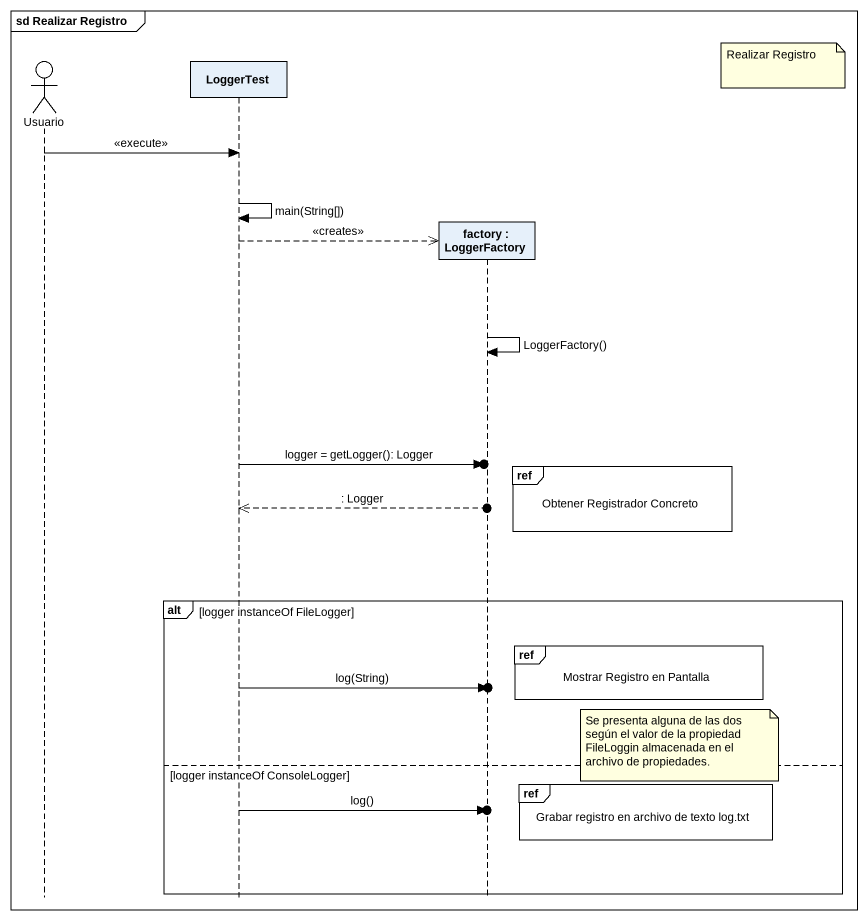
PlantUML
@startuml
mainframe sd Realizar Registro
hide footbox
actor Usuario
participant LoggerTest
participant "factory : LoggerFactory" as factory

note right of factory : Realizar Registro
Usuario -> LoggerTest : <<execute>>
LoggerTest -> LoggerTest : main(String[])
LoggerTest -->> factory ** : <<creates>>
factory -> factory : LoggerFactory()
LoggerTest ->o] : logger = getLogger(): Logger
ref over factory : Obtener Registrador Concreto
LoggerTest <<--o] : : Logger
alt logger instanceOf FileLogger
  ref over factory : Mostrar Registro en Pantalla
  LoggerTest ->o] : log(String)
  note right of factory : Se presenta alguna de las dos según el valor de la propiedad FileLoggin almacenada en el archivo de propiedades.
else logger instanceOf ConsoleLogger
  ref over factory : Grabar registro en archivo de texto log.txt
  LoggerTest ->o] : log()
end
@enduml
